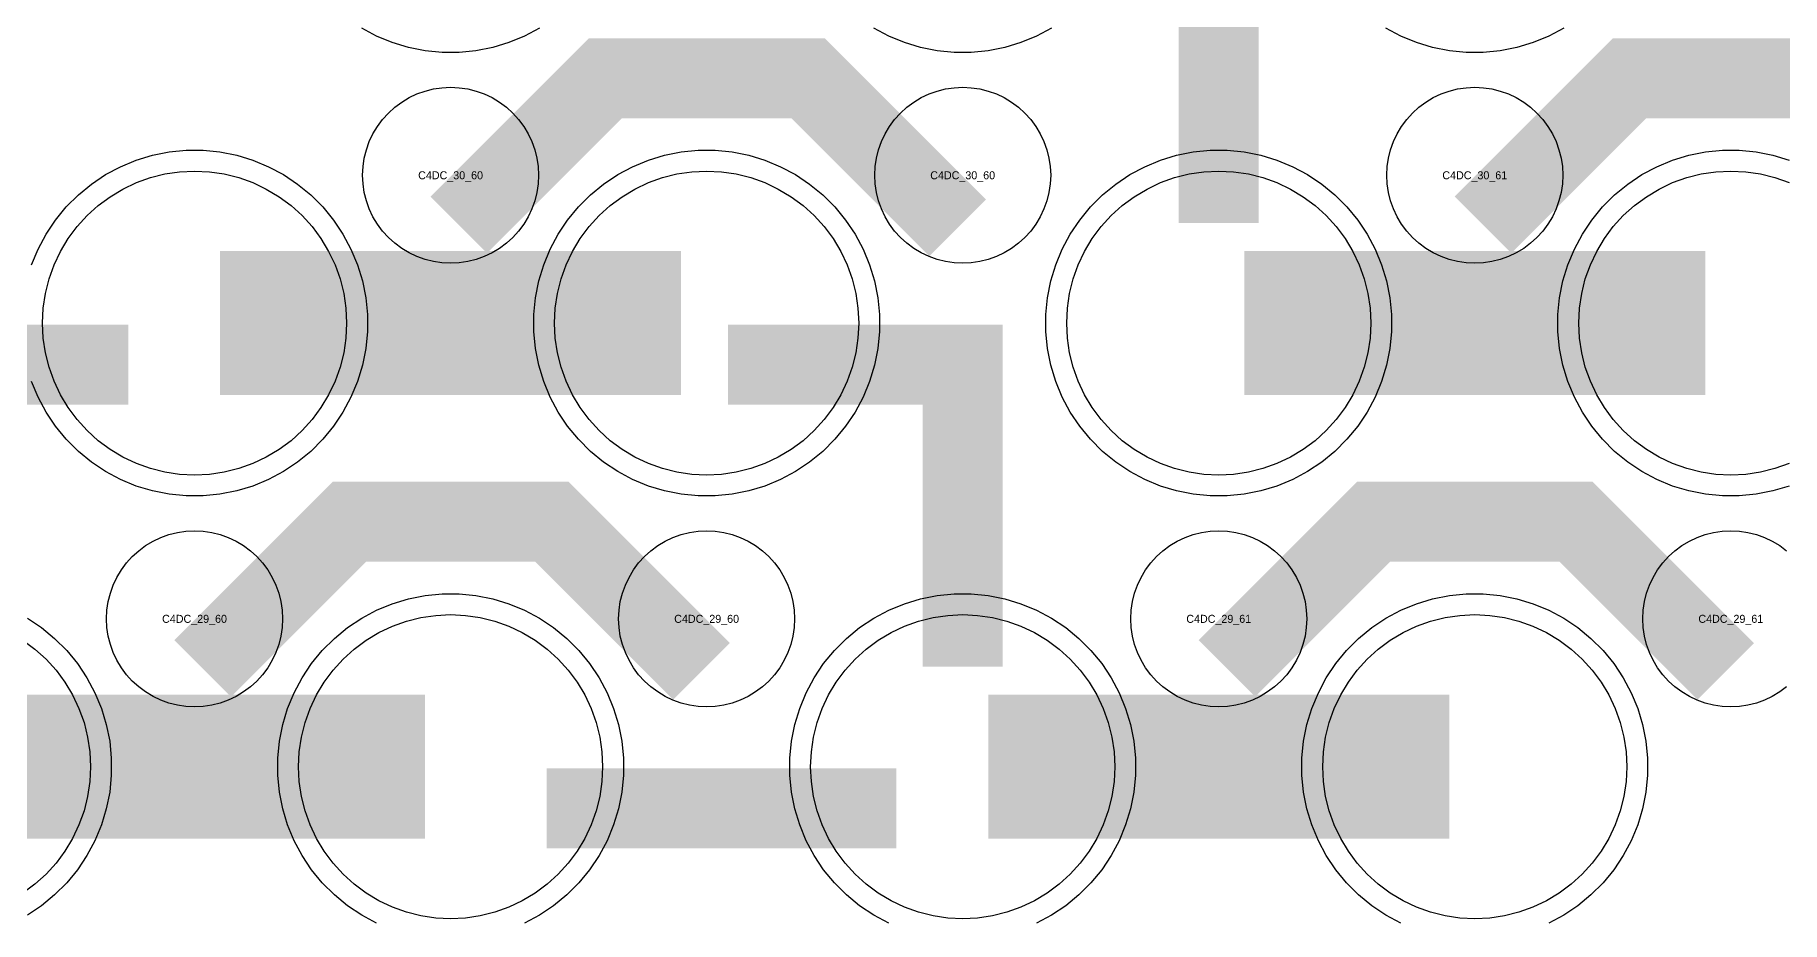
# Model space of a CAD drawing. Extents: x -11880 to 11880, y -14992 to 14992.
# Drawn here: x 7150 to 7696, y -10870 to -10593 of the extents above; entities that cross this region are included whole.
import ezdxf
from ezdxf.enums import TextEntityAlignment as Align

# ---------------------------------------------------------------- set-up
doc = ezdxf.new("R2010")
doc.units = 0
doc.header["$MEASUREMENT"] = 0
for name, color, linetype in [('GDS_775_DT_237', 138, 'CONTINUOUS'), ('RDL1_FS', 34, 'CONTINUOUS'), ('RDL_BS', 160, 'CONTINUOUS')]:
    doc.layers.add(name, color=color, linetype=linetype)

msp = doc.modelspace()

# ---------------------------------------------------------------- linework, layer by layer
at = {"layer": 'RDL1_FS', "color": 241, "true_color": 0xf7abae}
for points in [[(7200, -10730.149), (7195.343, -10729.92), (7190.732, -10729.236), (7186.209, -10728.104), (7181.819, -10726.532), (7177.605, -10724.54), (7173.605, -10722.142), (7169.86, -10719.364), (7166.406, -10716.234), (7163.276, -10712.78), (7160.498, -10709.035), (7158.1, -10705.035), (7156.108, -10700.821), (7154.536, -10696.431), (7153.404, -10691.908), (7152.72, -10687.297), (7152.491, -10682.64), (7152.72, -10677.983), (7153.404, -10673.372), (7154.536, -10668.849), (7156.108, -10664.459), (7158.1, -10660.245), (7160.498, -10656.245), (7163.276, -10652.5), (7166.406, -10649.046), (7169.86, -10645.916), (7173.605, -10643.138), (7177.605, -10640.74), (7181.819, -10638.748), (7186.209, -10637.176), (7190.732, -10636.044), (7195.343, -10635.36), (7200, -10635.131), (7204.657, -10635.36), (7209.268, -10636.044), (7213.791, -10637.176), (7218.181, -10638.748), (7222.395, -10640.74), (7226.395, -10643.138), (7230.14, -10645.916), (7233.594, -10649.046), (7236.724, -10652.5), (7239.502, -10656.245), (7241.9, -10660.245), (7243.892, -10664.459), (7245.464, -10668.849), (7246.596, -10673.372), (7247.28, -10677.983), (7247.509, -10682.64), (7247.28, -10687.297), (7246.596, -10691.908), (7245.464, -10696.431), (7243.892, -10700.821), (7241.9, -10705.035), (7239.502, -10709.035), (7236.724, -10712.78), (7233.594, -10716.234), (7230.14, -10719.364), (7226.395, -10722.142), (7222.395, -10724.54), (7218.181, -10726.532), (7213.791, -10728.104), (7209.268, -10729.236), (7204.657, -10729.92)], [(7360, -10730.149), (7355.343, -10729.92), (7350.732, -10729.236), (7346.209, -10728.104), (7341.819, -10726.532), (7337.605, -10724.54), (7333.605, -10722.142), (7329.86, -10719.364), (7326.406, -10716.234), (7323.276, -10712.78), (7320.498, -10709.035), (7318.1, -10705.035), (7316.108, -10700.821), (7314.536, -10696.431), (7313.404, -10691.908), (7312.72, -10687.297), (7312.491, -10682.64), (7312.72, -10677.983), (7313.404, -10673.372), (7314.536, -10668.849), (7316.108, -10664.459), (7318.1, -10660.245), (7320.498, -10656.245), (7323.276, -10652.5), (7326.406, -10649.046), (7329.86, -10645.916), (7333.605, -10643.138), (7337.605, -10640.74), (7341.819, -10638.748), (7346.209, -10637.176), (7350.732, -10636.044), (7355.343, -10635.36), (7360, -10635.131), (7364.657, -10635.36), (7369.268, -10636.044), (7373.791, -10637.176), (7378.181, -10638.748), (7382.395, -10640.74), (7386.395, -10643.138), (7390.14, -10645.916), (7393.594, -10649.046), (7396.724, -10652.5), (7399.502, -10656.245), (7401.9, -10660.245), (7403.892, -10664.459), (7405.464, -10668.849), (7406.596, -10673.372), (7407.28, -10677.983), (7407.509, -10682.64), (7407.28, -10687.297), (7406.596, -10691.908), (7405.464, -10696.431), (7403.892, -10700.821), (7401.9, -10705.035), (7399.502, -10709.035), (7396.724, -10712.78), (7393.594, -10716.234), (7390.14, -10719.364), (7386.395, -10722.142), (7382.395, -10724.54), (7378.181, -10726.532), (7373.791, -10728.104), (7369.268, -10729.236), (7364.657, -10729.92)], [(7520, -10730.149), (7515.343, -10729.92), (7510.732, -10729.236), (7506.209, -10728.104), (7501.819, -10726.532), (7497.605, -10724.54), (7493.605, -10722.142), (7489.86, -10719.364), (7486.406, -10716.234), (7483.276, -10712.78), (7480.498, -10709.035), (7478.1, -10705.035), (7476.108, -10700.821), (7474.536, -10696.431), (7473.404, -10691.908), (7472.72, -10687.297), (7472.491, -10682.64), (7472.72, -10677.983), (7473.404, -10673.372), (7474.536, -10668.849), (7476.108, -10664.459), (7478.1, -10660.245), (7480.498, -10656.245), (7483.276, -10652.5), (7486.406, -10649.046), (7489.86, -10645.916), (7493.605, -10643.138), (7497.605, -10640.74), (7501.819, -10638.748), (7506.209, -10637.176), (7510.732, -10636.044), (7515.343, -10635.36), (7520, -10635.131), (7524.657, -10635.36), (7529.268, -10636.044), (7533.791, -10637.176), (7538.181, -10638.748), (7542.395, -10640.74), (7546.395, -10643.138), (7550.14, -10645.916), (7553.594, -10649.046), (7556.724, -10652.5), (7559.502, -10656.245), (7561.9, -10660.245), (7563.892, -10664.459), (7565.464, -10668.849), (7566.596, -10673.372), (7567.28, -10677.983), (7567.509, -10682.64), (7567.28, -10687.297), (7566.596, -10691.908), (7565.464, -10696.431), (7563.892, -10700.821), (7561.9, -10705.035), (7559.502, -10709.035), (7556.724, -10712.78), (7553.594, -10716.234), (7550.14, -10719.364), (7546.395, -10722.142), (7542.395, -10724.54), (7538.181, -10726.532), (7533.791, -10728.104), (7529.268, -10729.236), (7524.657, -10729.92)]]:
    msp.add_lwpolyline(points, close=True, dxfattribs=at)
msp.add_lwpolyline([(7698.181, -10726.532), (7693.791, -10728.104), (7689.268, -10729.236), (7684.657, -10729.92), (7680, -10730.149), (7675.343, -10729.92), (7670.732, -10729.236), (7666.209, -10728.104), (7661.819, -10726.532), (7657.605, -10724.54), (7653.605, -10722.142), (7649.86, -10719.364), (7646.406, -10716.234), (7643.276, -10712.78), (7640.498, -10709.035), (7638.1, -10705.035), (7636.108, -10700.821), (7634.536, -10696.431), (7633.404, -10691.908), (7632.72, -10687.297), (7632.491, -10682.64), (7632.72, -10677.983), (7633.404, -10673.372), (7634.536, -10668.849), (7636.108, -10664.459), (7638.1, -10660.245), (7640.498, -10656.245), (7643.276, -10652.5), (7646.406, -10649.046), (7649.86, -10645.916), (7653.605, -10643.138), (7657.605, -10640.74), (7661.819, -10638.748), (7666.209, -10637.176), (7670.732, -10636.044), (7675.343, -10635.36), (7680, -10635.131), (7684.657, -10635.36), (7689.268, -10636.044), (7693.791, -10637.176), (7698.181, -10638.748)], dxfattribs=at)
for points in [[(7208.002, -10682.64, 45, 45, 0), (7280.002, -10682.64, 45, 45, 0)], [(7280.002, -10682.64, 45, 45, 0), (7352.002, -10682.64, 45, 45, 0)], [(7528.002, -10682.64, 45, 45, 0), (7600.002, -10682.64, 45, 45, 0)], [(7600.002, -10682.64, 45, 45, 0), (7672.002, -10682.64, 45, 45, 0)]]:
    msp.add_lwpolyline(points, format="xyseb", dxfattribs=at)
at = {"layer": 'RDL1_FS'}
for points in [[(7280, -10868.714), (7275.343, -10868.485), (7270.732, -10867.801), (7266.209, -10866.669), (7261.819, -10865.097), (7257.605, -10863.105), (7253.605, -10860.707), (7249.86, -10857.929), (7246.406, -10854.799), (7243.276, -10851.345), (7240.498, -10847.6), (7238.1, -10843.6), (7236.108, -10839.386), (7234.536, -10834.996), (7233.404, -10830.473), (7232.72, -10825.862), (7232.491, -10821.205), (7232.72, -10816.548), (7233.404, -10811.937), (7234.536, -10807.414), (7236.108, -10803.024), (7238.1, -10798.81), (7240.498, -10794.81), (7243.276, -10791.065), (7246.406, -10787.611), (7249.86, -10784.481), (7253.605, -10781.703), (7257.605, -10779.305), (7261.819, -10777.313), (7266.209, -10775.741), (7270.732, -10774.609), (7275.343, -10773.925), (7280, -10773.696), (7284.657, -10773.925), (7289.268, -10774.609), (7293.791, -10775.741), (7298.181, -10777.313), (7302.395, -10779.305), (7306.395, -10781.703), (7310.14, -10784.481), (7313.594, -10787.611), (7316.724, -10791.065), (7319.502, -10794.81), (7321.9, -10798.81), (7323.892, -10803.024), (7325.464, -10807.414), (7326.596, -10811.937), (7327.28, -10816.548), (7327.509, -10821.205), (7327.28, -10825.862), (7326.596, -10830.473), (7325.464, -10834.996), (7323.892, -10839.386), (7321.9, -10843.6), (7319.502, -10847.6), (7316.724, -10851.345), (7313.594, -10854.799), (7310.14, -10857.929), (7306.395, -10860.707), (7302.395, -10863.105), (7298.181, -10865.097), (7293.791, -10866.669), (7289.268, -10867.801), (7284.657, -10868.485)], [(7440, -10868.714), (7435.343, -10868.485), (7430.732, -10867.801), (7426.209, -10866.669), (7421.819, -10865.097), (7417.605, -10863.105), (7413.605, -10860.707), (7409.86, -10857.929), (7406.406, -10854.799), (7403.276, -10851.345), (7400.498, -10847.6), (7398.1, -10843.6), (7396.108, -10839.386), (7394.536, -10834.996), (7393.404, -10830.473), (7392.72, -10825.862), (7392.491, -10821.205), (7392.72, -10816.548), (7393.404, -10811.937), (7394.536, -10807.414), (7396.108, -10803.024), (7398.1, -10798.81), (7400.498, -10794.81), (7403.276, -10791.065), (7406.406, -10787.611), (7409.86, -10784.481), (7413.605, -10781.703), (7417.605, -10779.305), (7421.819, -10777.313), (7426.209, -10775.741), (7430.732, -10774.609), (7435.343, -10773.925), (7440, -10773.696), (7444.657, -10773.925), (7449.268, -10774.609), (7453.791, -10775.741), (7458.181, -10777.313), (7462.395, -10779.305), (7466.395, -10781.703), (7470.14, -10784.481), (7473.594, -10787.611), (7476.724, -10791.065), (7479.502, -10794.81), (7481.9, -10798.81), (7483.892, -10803.024), (7485.464, -10807.414), (7486.596, -10811.937), (7487.28, -10816.548), (7487.509, -10821.205), (7487.28, -10825.862), (7486.596, -10830.473), (7485.464, -10834.996), (7483.892, -10839.386), (7481.9, -10843.6), (7479.502, -10847.6), (7476.724, -10851.345), (7473.594, -10854.799), (7470.14, -10857.929), (7466.395, -10860.707), (7462.395, -10863.105), (7458.181, -10865.097), (7453.791, -10866.669), (7449.268, -10867.801), (7444.657, -10868.485)], [(7600, -10868.714), (7595.343, -10868.485), (7590.732, -10867.801), (7586.209, -10866.669), (7581.819, -10865.097), (7577.605, -10863.105), (7573.605, -10860.707), (7569.86, -10857.929), (7566.406, -10854.799), (7563.276, -10851.345), (7560.498, -10847.6), (7558.1, -10843.6), (7556.108, -10839.386), (7554.536, -10834.996), (7553.404, -10830.473), (7552.72, -10825.862), (7552.491, -10821.205), (7552.72, -10816.548), (7553.404, -10811.937), (7554.536, -10807.414), (7556.108, -10803.024), (7558.1, -10798.81), (7560.498, -10794.81), (7563.276, -10791.065), (7566.406, -10787.611), (7569.86, -10784.481), (7573.605, -10781.703), (7577.605, -10779.305), (7581.819, -10777.313), (7586.209, -10775.741), (7590.732, -10774.609), (7595.343, -10773.925), (7600, -10773.696), (7604.657, -10773.925), (7609.268, -10774.609), (7613.791, -10775.741), (7618.181, -10777.313), (7622.395, -10779.305), (7626.395, -10781.703), (7630.14, -10784.481), (7633.594, -10787.611), (7636.724, -10791.065), (7639.502, -10794.81), (7641.9, -10798.81), (7643.892, -10803.024), (7645.464, -10807.414), (7646.596, -10811.937), (7647.28, -10816.548), (7647.509, -10821.205), (7647.28, -10825.862), (7646.596, -10830.473), (7645.464, -10834.996), (7643.892, -10839.386), (7641.9, -10843.6), (7639.502, -10847.6), (7636.724, -10851.345), (7633.594, -10854.799), (7630.14, -10857.929), (7626.395, -10860.707), (7622.395, -10863.105), (7618.181, -10865.097), (7613.791, -10866.669), (7609.268, -10867.801), (7604.657, -10868.485)]]:
    msp.add_lwpolyline(points, close=True, dxfattribs=at)
msp.add_lwpolyline([(7146.395, -10781.703), (7150.14, -10784.481), (7153.594, -10787.611), (7156.724, -10791.065), (7159.502, -10794.81), (7161.9, -10798.81), (7163.892, -10803.024), (7165.464, -10807.414), (7166.596, -10811.937), (7167.28, -10816.548), (7167.509, -10821.205), (7167.28, -10825.862), (7166.596, -10830.473), (7165.464, -10834.996), (7163.892, -10839.386), (7161.9, -10843.6), (7159.502, -10847.6), (7156.724, -10851.345), (7153.594, -10854.799), (7150.14, -10857.929), (7146.395, -10860.707)], dxfattribs=at)
for points in [[(7128.002, -10821.205, 45, 45, 0), (7200.002, -10821.205, 45, 45, 0)], [(7200.002, -10821.205, 45, 45, 0), (7272.002, -10821.205, 45, 45, 0)], [(7448.002, -10821.205, 45, 45, 0), (7520.002, -10821.205, 45, 45, 0)], [(7520.002, -10821.205, 45, 45, 0), (7592.002, -10821.205, 45, 45, 0)]]:
    msp.add_lwpolyline(points, format="xyseb", dxfattribs=at)
at = {"layer": 'RDL_BS'}
for points in [[(7520, -10651.365, 25, 25, 0), (7520, -10544.588, 25, 25, 0)], [(7520, -10575.057, 25, 25, 0), (7520, -10620.677, 25, 25, 0)], [(7282.562, -10651.954, 25, 25, 0), (7328.377, -10606.139, 25, 25, 0), (7361.93, -10606.139, 25, 25, 0)], [(7438.401, -10652.853, 25, 25, 0), (7391.687, -10606.139, 25, 25, 0), (7361.929, -10606.139, 25, 25, 0)], [(7602.562, -10651.954, 25, 25, 0), (7648.377, -10606.139, 25, 25, 0), (7681.93, -10606.139, 25, 25, 0)], [(7758.401, -10652.853, 25, 25, 0), (7711.687, -10606.139, 25, 25, 0), (7681.929, -10606.139, 25, 25, 0)], [(7440, -10713.622, 25, 25, 0), (7440, -10759.242, 25, 25, 0)], [(7202.562, -10790.519, 25, 25, 0), (7248.377, -10744.704, 25, 25, 0), (7281.93, -10744.704, 25, 25, 0)], [(7358.401, -10791.418, 25, 25, 0), (7311.687, -10744.704, 25, 25, 0), (7281.929, -10744.704, 25, 25, 0)], [(7522.562, -10790.519, 25, 25, 0), (7568.377, -10744.704, 25, 25, 0), (7601.93, -10744.704, 25, 25, 0)], [(7678.401, -10791.418, 25, 25, 0), (7631.687, -10744.704, 25, 25, 0), (7601.929, -10744.704, 25, 25, 0)], [(7310.016, -10834.218, 25, 25, 0), (7419.281, -10834.218, 25, 25, 0)]]:
    msp.add_lwpolyline(points, format="xyseb", dxfattribs=at)
for points in [[(7307.777, -10590.463), (7303.115, -10592.955), (7298.205, -10594.986), (7293.165, -10596.517), (7287.938, -10597.563), (7282.644, -10598.08), (7277.356, -10598.08), (7272.062, -10597.563), (7266.835, -10596.517), (7261.795, -10594.986), (7256.885, -10592.955), (7252.223, -10590.463)], [(7467.777, -10590.463), (7463.115, -10592.955), (7458.205, -10594.986), (7453.165, -10596.517), (7447.938, -10597.563), (7442.644, -10598.08), (7437.356, -10598.08), (7432.062, -10597.563), (7426.835, -10596.517), (7421.795, -10594.986), (7416.885, -10592.955), (7412.223, -10590.463)], [(7627.777, -10590.463), (7623.115, -10592.955), (7618.205, -10594.986), (7613.165, -10596.517), (7607.938, -10597.563), (7602.644, -10598.08), (7597.356, -10598.08), (7592.062, -10597.563), (7586.835, -10596.517), (7581.795, -10594.986), (7576.885, -10592.955), (7572.223, -10590.463)], [(7697.443, -10796.271), (7695.28, -10797.874), (7692.956, -10799.267), (7690.519, -10800.419), (7687.984, -10801.326), (7685.365, -10801.983), (7682.693, -10802.379), (7680, -10802.511), (7677.307, -10802.379), (7674.635, -10801.983), (7672.016, -10801.326), (7669.481, -10800.419), (7667.044, -10799.267), (7664.72, -10797.874), (7662.557, -10796.271), (7660.558, -10794.459), (7658.746, -10792.46), (7657.143, -10790.297), (7655.75, -10787.973), (7654.598, -10785.536), (7653.691, -10783.001), (7653.034, -10780.382), (7652.638, -10777.71), (7652.506, -10775.017), (7652.638, -10772.324), (7653.034, -10769.652), (7653.691, -10767.033), (7654.598, -10764.498), (7655.75, -10762.061), (7657.143, -10759.737), (7658.746, -10757.574), (7660.558, -10755.575), (7662.557, -10753.763), (7664.72, -10752.16), (7667.044, -10750.767), (7669.481, -10749.615), (7672.016, -10748.708), (7674.635, -10748.051), (7677.307, -10747.655), (7680, -10747.523), (7682.693, -10747.655), (7685.365, -10748.051), (7687.984, -10748.708), (7690.519, -10749.615), (7692.956, -10750.767), (7695.28, -10752.16), (7697.443, -10753.763)], [(7256.885, -10870.08), (7252.223, -10867.588), (7247.809, -10864.641), (7243.708, -10861.279), (7239.926, -10857.497), (7236.564, -10853.396), (7233.617, -10848.982), (7231.125, -10844.32), (7229.094, -10839.41), (7227.563, -10834.37), (7226.517, -10829.143), (7226, -10823.849), (7226, -10818.561), (7226.517, -10813.267), (7227.563, -10808.04), (7229.094, -10803), (7231.125, -10798.09), (7233.617, -10793.428), (7236.564, -10789.014), (7239.926, -10784.913), (7243.708, -10781.131), (7247.809, -10777.769), (7252.223, -10774.822), (7256.885, -10772.33), (7261.795, -10770.299), (7266.835, -10768.768), (7272.062, -10767.722), (7277.356, -10767.205), (7282.644, -10767.205), (7287.938, -10767.722), (7293.165, -10768.768), (7298.205, -10770.299), (7303.115, -10772.33), (7307.777, -10774.822), (7312.191, -10777.769), (7316.292, -10781.131), (7320.074, -10784.913), (7323.436, -10789.014), (7326.383, -10793.428), (7328.875, -10798.09), (7330.906, -10803), (7332.437, -10808.04), (7333.483, -10813.267), (7334, -10818.561), (7334, -10823.849), (7333.483, -10829.143), (7332.437, -10834.37), (7330.906, -10839.41), (7328.875, -10844.32), (7326.383, -10848.982), (7323.436, -10853.396), (7320.074, -10857.497), (7316.292, -10861.279), (7312.191, -10864.641), (7307.777, -10867.588), (7303.115, -10870.08)], [(7416.885, -10870.08), (7412.223, -10867.588), (7407.809, -10864.641), (7403.708, -10861.279), (7399.926, -10857.497), (7396.564, -10853.396), (7393.617, -10848.982), (7391.125, -10844.32), (7389.094, -10839.41), (7387.563, -10834.37), (7386.517, -10829.143), (7386, -10823.849), (7386, -10818.561), (7386.517, -10813.267), (7387.563, -10808.04), (7389.094, -10803), (7391.125, -10798.09), (7393.617, -10793.428), (7396.564, -10789.014), (7399.926, -10784.913), (7403.708, -10781.131), (7407.809, -10777.769), (7412.223, -10774.822), (7416.885, -10772.33), (7421.795, -10770.299), (7426.835, -10768.768), (7432.062, -10767.722), (7437.356, -10767.205), (7442.644, -10767.205), (7447.938, -10767.722), (7453.165, -10768.768), (7458.205, -10770.299), (7463.115, -10772.33), (7467.777, -10774.822), (7472.191, -10777.769), (7476.292, -10781.131), (7480.074, -10784.913), (7483.436, -10789.014), (7486.383, -10793.428), (7488.875, -10798.09), (7490.906, -10803), (7492.437, -10808.04), (7493.483, -10813.267), (7494, -10818.561), (7494, -10823.849), (7493.483, -10829.143), (7492.437, -10834.37), (7490.906, -10839.41), (7488.875, -10844.32), (7486.383, -10848.982), (7483.436, -10853.396), (7480.074, -10857.497), (7476.292, -10861.279), (7472.191, -10864.641), (7467.777, -10867.588), (7463.115, -10870.08)], [(7576.885, -10870.08), (7572.223, -10867.588), (7567.809, -10864.641), (7563.708, -10861.279), (7559.926, -10857.497), (7556.564, -10853.396), (7553.617, -10848.982), (7551.125, -10844.32), (7549.094, -10839.41), (7547.563, -10834.37), (7546.517, -10829.143), (7546, -10823.849), (7546, -10818.561), (7546.517, -10813.267), (7547.563, -10808.04), (7549.094, -10803), (7551.125, -10798.09), (7553.617, -10793.428), (7556.564, -10789.014), (7559.926, -10784.913), (7563.708, -10781.131), (7567.809, -10777.769), (7572.223, -10774.822), (7576.885, -10772.33), (7581.795, -10770.299), (7586.835, -10768.768), (7592.062, -10767.722), (7597.356, -10767.205), (7602.644, -10767.205), (7607.938, -10767.722), (7613.165, -10768.768), (7618.205, -10770.299), (7623.115, -10772.33), (7627.777, -10774.822), (7632.191, -10777.769), (7636.292, -10781.131), (7640.074, -10784.913), (7643.436, -10789.014), (7646.383, -10793.428), (7648.875, -10798.09), (7650.906, -10803), (7652.437, -10808.04), (7653.483, -10813.267), (7654, -10818.561), (7654, -10823.849), (7653.483, -10829.143), (7652.437, -10834.37), (7650.906, -10839.41), (7648.875, -10844.32), (7646.383, -10848.982), (7643.436, -10853.396), (7640.074, -10857.497), (7636.292, -10861.279), (7632.191, -10864.641), (7627.777, -10867.588), (7623.115, -10870.08)], [(7147.777, -10774.822), (7152.191, -10777.769), (7156.292, -10781.131), (7160.074, -10784.913), (7163.436, -10789.014), (7166.383, -10793.428), (7168.875, -10798.09), (7170.906, -10803), (7172.437, -10808.04), (7173.483, -10813.267), (7174, -10818.561), (7174, -10823.849), (7173.483, -10829.143), (7172.437, -10834.37), (7170.906, -10839.41), (7168.875, -10844.32), (7166.383, -10848.982), (7163.436, -10853.396), (7160.074, -10857.497), (7156.292, -10861.279), (7152.191, -10864.641), (7147.777, -10867.588)]]:
    msp.add_lwpolyline(points, dxfattribs=at)
for points in [[(7280, -10663.946), (7277.307, -10663.814), (7274.635, -10663.418), (7272.016, -10662.761), (7269.481, -10661.854), (7267.044, -10660.702), (7264.72, -10659.309), (7262.557, -10657.706), (7260.558, -10655.894), (7258.746, -10653.895), (7257.143, -10651.732), (7255.75, -10649.408), (7254.598, -10646.971), (7253.691, -10644.436), (7253.034, -10641.817), (7252.638, -10639.145), (7252.506, -10636.452), (7252.638, -10633.759), (7253.034, -10631.087), (7253.691, -10628.468), (7254.598, -10625.933), (7255.75, -10623.496), (7257.143, -10621.172), (7258.746, -10619.009), (7260.558, -10617.01), (7262.557, -10615.198), (7264.72, -10613.595), (7267.044, -10612.202), (7269.481, -10611.05), (7272.016, -10610.143), (7274.635, -10609.486), (7277.307, -10609.09), (7280, -10608.958), (7282.693, -10609.09), (7285.365, -10609.486), (7287.984, -10610.143), (7290.519, -10611.05), (7292.956, -10612.202), (7295.28, -10613.595), (7297.443, -10615.198), (7299.442, -10617.01), (7301.254, -10619.009), (7302.857, -10621.172), (7304.25, -10623.496), (7305.402, -10625.933), (7306.309, -10628.468), (7306.966, -10631.087), (7307.362, -10633.759), (7307.494, -10636.452), (7307.362, -10639.145), (7306.966, -10641.817), (7306.309, -10644.436), (7305.402, -10646.971), (7304.25, -10649.408), (7302.857, -10651.732), (7301.254, -10653.895), (7299.442, -10655.894), (7297.443, -10657.706), (7295.28, -10659.309), (7292.956, -10660.702), (7290.519, -10661.854), (7287.984, -10662.761), (7285.365, -10663.418), (7282.693, -10663.814)], [(7440, -10663.946), (7437.307, -10663.814), (7434.635, -10663.418), (7432.016, -10662.761), (7429.481, -10661.854), (7427.044, -10660.702), (7424.72, -10659.309), (7422.557, -10657.706), (7420.558, -10655.894), (7418.746, -10653.895), (7417.143, -10651.732), (7415.75, -10649.408), (7414.598, -10646.971), (7413.691, -10644.436), (7413.034, -10641.817), (7412.638, -10639.145), (7412.506, -10636.452), (7412.638, -10633.759), (7413.034, -10631.087), (7413.691, -10628.468), (7414.598, -10625.933), (7415.75, -10623.496), (7417.143, -10621.172), (7418.746, -10619.009), (7420.558, -10617.01), (7422.557, -10615.198), (7424.72, -10613.595), (7427.044, -10612.202), (7429.481, -10611.05), (7432.016, -10610.143), (7434.635, -10609.486), (7437.307, -10609.09), (7440, -10608.958), (7442.693, -10609.09), (7445.365, -10609.486), (7447.984, -10610.143), (7450.519, -10611.05), (7452.956, -10612.202), (7455.28, -10613.595), (7457.443, -10615.198), (7459.442, -10617.01), (7461.254, -10619.009), (7462.857, -10621.172), (7464.25, -10623.496), (7465.402, -10625.933), (7466.309, -10628.468), (7466.966, -10631.087), (7467.362, -10633.759), (7467.494, -10636.452), (7467.362, -10639.145), (7466.966, -10641.817), (7466.309, -10644.436), (7465.402, -10646.971), (7464.25, -10649.408), (7462.857, -10651.732), (7461.254, -10653.895), (7459.442, -10655.894), (7457.443, -10657.706), (7455.28, -10659.309), (7452.956, -10660.702), (7450.519, -10661.854), (7447.984, -10662.761), (7445.365, -10663.418), (7442.693, -10663.814)], [(7600, -10663.946), (7597.307, -10663.814), (7594.635, -10663.418), (7592.016, -10662.761), (7589.481, -10661.854), (7587.044, -10660.702), (7584.72, -10659.309), (7582.557, -10657.706), (7580.558, -10655.894), (7578.746, -10653.895), (7577.143, -10651.732), (7575.75, -10649.408), (7574.598, -10646.971), (7573.691, -10644.436), (7573.034, -10641.817), (7572.638, -10639.145), (7572.506, -10636.452), (7572.638, -10633.759), (7573.034, -10631.087), (7573.691, -10628.468), (7574.598, -10625.933), (7575.75, -10623.496), (7577.143, -10621.172), (7578.746, -10619.009), (7580.558, -10617.01), (7582.557, -10615.198), (7584.72, -10613.595), (7587.044, -10612.202), (7589.481, -10611.05), (7592.016, -10610.143), (7594.635, -10609.486), (7597.307, -10609.09), (7600, -10608.958), (7602.693, -10609.09), (7605.365, -10609.486), (7607.984, -10610.143), (7610.519, -10611.05), (7612.956, -10612.202), (7615.28, -10613.595), (7617.443, -10615.198), (7619.442, -10617.01), (7621.254, -10619.009), (7622.857, -10621.172), (7624.25, -10623.496), (7625.402, -10625.933), (7626.309, -10628.468), (7626.966, -10631.087), (7627.362, -10633.759), (7627.494, -10636.452), (7627.362, -10639.145), (7626.966, -10641.817), (7626.309, -10644.436), (7625.402, -10646.971), (7624.25, -10649.408), (7622.857, -10651.732), (7621.254, -10653.895), (7619.442, -10655.894), (7617.443, -10657.706), (7615.28, -10659.309), (7612.956, -10660.702), (7610.519, -10661.854), (7607.984, -10662.761), (7605.365, -10663.418), (7602.693, -10663.814)], [(7200, -10802.511), (7197.307, -10802.379), (7194.635, -10801.983), (7192.016, -10801.326), (7189.481, -10800.419), (7187.044, -10799.267), (7184.72, -10797.874), (7182.557, -10796.271), (7180.558, -10794.459), (7178.746, -10792.46), (7177.143, -10790.297), (7175.75, -10787.973), (7174.598, -10785.536), (7173.691, -10783.001), (7173.034, -10780.382), (7172.638, -10777.71), (7172.506, -10775.017), (7172.638, -10772.324), (7173.034, -10769.652), (7173.691, -10767.033), (7174.598, -10764.498), (7175.75, -10762.061), (7177.143, -10759.737), (7178.746, -10757.574), (7180.558, -10755.575), (7182.557, -10753.763), (7184.72, -10752.16), (7187.044, -10750.767), (7189.481, -10749.615), (7192.016, -10748.708), (7194.635, -10748.051), (7197.307, -10747.655), (7200, -10747.523), (7202.693, -10747.655), (7205.365, -10748.051), (7207.984, -10748.708), (7210.519, -10749.615), (7212.956, -10750.767), (7215.28, -10752.16), (7217.443, -10753.763), (7219.442, -10755.575), (7221.254, -10757.574), (7222.857, -10759.737), (7224.25, -10762.061), (7225.402, -10764.498), (7226.309, -10767.033), (7226.966, -10769.652), (7227.362, -10772.324), (7227.494, -10775.017), (7227.362, -10777.71), (7226.966, -10780.382), (7226.309, -10783.001), (7225.402, -10785.536), (7224.25, -10787.973), (7222.857, -10790.297), (7221.254, -10792.46), (7219.442, -10794.459), (7217.443, -10796.271), (7215.28, -10797.874), (7212.956, -10799.267), (7210.519, -10800.419), (7207.984, -10801.326), (7205.365, -10801.983), (7202.693, -10802.379)], [(7360, -10802.511), (7357.307, -10802.379), (7354.635, -10801.983), (7352.016, -10801.326), (7349.481, -10800.419), (7347.044, -10799.267), (7344.72, -10797.874), (7342.557, -10796.271), (7340.558, -10794.459), (7338.746, -10792.46), (7337.143, -10790.297), (7335.75, -10787.973), (7334.598, -10785.536), (7333.691, -10783.001), (7333.034, -10780.382), (7332.638, -10777.71), (7332.506, -10775.017), (7332.638, -10772.324), (7333.034, -10769.652), (7333.691, -10767.033), (7334.598, -10764.498), (7335.75, -10762.061), (7337.143, -10759.737), (7338.746, -10757.574), (7340.558, -10755.575), (7342.557, -10753.763), (7344.72, -10752.16), (7347.044, -10750.767), (7349.481, -10749.615), (7352.016, -10748.708), (7354.635, -10748.051), (7357.307, -10747.655), (7360, -10747.523), (7362.693, -10747.655), (7365.365, -10748.051), (7367.984, -10748.708), (7370.519, -10749.615), (7372.956, -10750.767), (7375.28, -10752.16), (7377.443, -10753.763), (7379.442, -10755.575), (7381.254, -10757.574), (7382.857, -10759.737), (7384.25, -10762.061), (7385.402, -10764.498), (7386.309, -10767.033), (7386.966, -10769.652), (7387.362, -10772.324), (7387.494, -10775.017), (7387.362, -10777.71), (7386.966, -10780.382), (7386.309, -10783.001), (7385.402, -10785.536), (7384.25, -10787.973), (7382.857, -10790.297), (7381.254, -10792.46), (7379.442, -10794.459), (7377.443, -10796.271), (7375.28, -10797.874), (7372.956, -10799.267), (7370.519, -10800.419), (7367.984, -10801.326), (7365.365, -10801.983), (7362.693, -10802.379)], [(7520, -10802.511), (7517.307, -10802.379), (7514.635, -10801.983), (7512.016, -10801.326), (7509.481, -10800.419), (7507.044, -10799.267), (7504.72, -10797.874), (7502.557, -10796.271), (7500.558, -10794.459), (7498.746, -10792.46), (7497.143, -10790.297), (7495.75, -10787.973), (7494.598, -10785.536), (7493.691, -10783.001), (7493.034, -10780.382), (7492.638, -10777.71), (7492.506, -10775.017), (7492.638, -10772.324), (7493.034, -10769.652), (7493.691, -10767.033), (7494.598, -10764.498), (7495.75, -10762.061), (7497.143, -10759.737), (7498.746, -10757.574), (7500.558, -10755.575), (7502.557, -10753.763), (7504.72, -10752.16), (7507.044, -10750.767), (7509.481, -10749.615), (7512.016, -10748.708), (7514.635, -10748.051), (7517.307, -10747.655), (7520, -10747.523), (7522.693, -10747.655), (7525.365, -10748.051), (7527.984, -10748.708), (7530.519, -10749.615), (7532.956, -10750.767), (7535.28, -10752.16), (7537.443, -10753.763), (7539.442, -10755.575), (7541.254, -10757.574), (7542.857, -10759.737), (7544.25, -10762.061), (7545.402, -10764.498), (7546.309, -10767.033), (7546.966, -10769.652), (7547.362, -10772.324), (7547.494, -10775.017), (7547.362, -10777.71), (7546.966, -10780.382), (7546.309, -10783.001), (7545.402, -10785.536), (7544.25, -10787.973), (7542.857, -10790.297), (7541.254, -10792.46), (7539.442, -10794.459), (7537.443, -10796.271), (7535.28, -10797.874), (7532.956, -10799.267), (7530.519, -10800.419), (7527.984, -10801.326), (7525.365, -10801.983), (7522.693, -10802.379)]]:
    msp.add_lwpolyline(points, close=True, dxfattribs=at)
at = {"layer": 'RDL_BS', "color": 241, "true_color": 0xf7abae}
for points in [[(7149.094, -10664.435), (7151.125, -10659.525), (7153.617, -10654.863), (7156.564, -10650.449), (7159.926, -10646.348), (7163.708, -10642.566), (7167.809, -10639.204), (7172.223, -10636.257), (7176.885, -10633.765), (7181.795, -10631.734), (7186.835, -10630.203), (7192.062, -10629.157), (7197.356, -10628.64), (7202.644, -10628.64), (7207.938, -10629.157), (7213.165, -10630.203), (7218.205, -10631.734), (7223.115, -10633.765), (7227.777, -10636.257), (7232.191, -10639.204), (7236.292, -10642.566), (7240.074, -10646.348), (7243.436, -10650.449), (7246.383, -10654.863), (7248.875, -10659.525), (7250.906, -10664.435), (7252.437, -10669.475), (7253.483, -10674.702), (7254, -10679.996), (7254, -10685.284), (7253.483, -10690.578), (7252.437, -10695.805), (7250.906, -10700.845), (7248.875, -10705.755), (7246.383, -10710.417), (7243.436, -10714.831), (7240.074, -10718.932), (7236.292, -10722.714), (7232.191, -10726.076), (7227.777, -10729.023), (7223.115, -10731.515), (7218.205, -10733.546), (7213.165, -10735.077), (7207.938, -10736.123), (7202.644, -10736.64), (7197.356, -10736.64), (7192.062, -10736.123), (7186.835, -10735.077), (7181.795, -10733.546), (7176.885, -10731.515), (7172.223, -10729.023), (7167.809, -10726.076), (7163.708, -10722.714), (7159.926, -10718.932), (7156.564, -10714.831), (7153.617, -10710.417), (7151.125, -10705.755), (7149.094, -10700.845)], [(7698.205, -10733.546), (7693.165, -10735.077), (7687.938, -10736.123), (7682.644, -10736.64), (7677.356, -10736.64), (7672.062, -10736.123), (7666.835, -10735.077), (7661.795, -10733.546), (7656.885, -10731.515), (7652.223, -10729.023), (7647.809, -10726.076), (7643.708, -10722.714), (7639.926, -10718.932), (7636.564, -10714.831), (7633.617, -10710.417), (7631.125, -10705.755), (7629.094, -10700.845), (7627.563, -10695.805), (7626.517, -10690.578), (7626, -10685.284), (7626, -10679.996), (7626.517, -10674.702), (7627.563, -10669.475), (7629.094, -10664.435), (7631.125, -10659.525), (7633.617, -10654.863), (7636.564, -10650.449), (7639.926, -10646.348), (7643.708, -10642.566), (7647.809, -10639.204), (7652.223, -10636.257), (7656.885, -10633.765), (7661.795, -10631.734), (7666.835, -10630.203), (7672.062, -10629.157), (7677.356, -10628.64), (7682.644, -10628.64), (7687.938, -10629.157), (7693.165, -10630.203), (7698.205, -10631.734)]]:
    msp.add_lwpolyline(points, dxfattribs=at)
for points in [[(7357.356, -10736.64), (7352.062, -10736.123), (7346.835, -10735.077), (7341.795, -10733.546), (7336.885, -10731.515), (7332.223, -10729.023), (7327.809, -10726.076), (7323.708, -10722.714), (7319.926, -10718.932), (7316.564, -10714.831), (7313.617, -10710.417), (7311.125, -10705.755), (7309.094, -10700.845), (7307.563, -10695.805), (7306.517, -10690.578), (7306, -10685.284), (7306, -10679.996), (7306.517, -10674.702), (7307.563, -10669.475), (7309.094, -10664.435), (7311.125, -10659.525), (7313.617, -10654.863), (7316.564, -10650.449), (7319.926, -10646.348), (7323.708, -10642.566), (7327.809, -10639.204), (7332.223, -10636.257), (7336.885, -10633.765), (7341.795, -10631.734), (7346.835, -10630.203), (7352.062, -10629.157), (7357.356, -10628.64), (7362.644, -10628.64), (7367.938, -10629.157), (7373.165, -10630.203), (7378.205, -10631.734), (7383.115, -10633.765), (7387.777, -10636.257), (7392.191, -10639.204), (7396.292, -10642.566), (7400.074, -10646.348), (7403.436, -10650.449), (7406.383, -10654.863), (7408.875, -10659.525), (7410.906, -10664.435), (7412.437, -10669.475), (7413.483, -10674.702), (7414, -10679.996), (7414, -10685.284), (7413.483, -10690.578), (7412.437, -10695.805), (7410.906, -10700.845), (7408.875, -10705.755), (7406.383, -10710.417), (7403.436, -10714.831), (7400.074, -10718.932), (7396.292, -10722.714), (7392.191, -10726.076), (7387.777, -10729.023), (7383.115, -10731.515), (7378.205, -10733.546), (7373.165, -10735.077), (7367.938, -10736.123), (7362.644, -10736.64)], [(7517.356, -10736.64), (7512.062, -10736.123), (7506.835, -10735.077), (7501.795, -10733.546), (7496.885, -10731.515), (7492.223, -10729.023), (7487.809, -10726.076), (7483.708, -10722.714), (7479.926, -10718.932), (7476.564, -10714.831), (7473.617, -10710.417), (7471.125, -10705.755), (7469.094, -10700.845), (7467.563, -10695.805), (7466.517, -10690.578), (7466, -10685.284), (7466, -10679.996), (7466.517, -10674.702), (7467.563, -10669.475), (7469.094, -10664.435), (7471.125, -10659.525), (7473.617, -10654.863), (7476.564, -10650.449), (7479.926, -10646.348), (7483.708, -10642.566), (7487.809, -10639.204), (7492.223, -10636.257), (7496.885, -10633.765), (7501.795, -10631.734), (7506.835, -10630.203), (7512.062, -10629.157), (7517.356, -10628.64), (7522.644, -10628.64), (7527.938, -10629.157), (7533.165, -10630.203), (7538.205, -10631.734), (7543.115, -10633.765), (7547.777, -10636.257), (7552.191, -10639.204), (7556.292, -10642.566), (7560.074, -10646.348), (7563.436, -10650.449), (7566.383, -10654.863), (7568.875, -10659.525), (7570.906, -10664.435), (7572.437, -10669.475), (7573.483, -10674.702), (7574, -10679.996), (7574, -10685.284), (7573.483, -10690.578), (7572.437, -10695.805), (7570.906, -10700.845), (7568.875, -10705.755), (7566.383, -10710.417), (7563.436, -10714.831), (7560.074, -10718.932), (7556.292, -10722.714), (7552.191, -10726.076), (7547.777, -10729.023), (7543.115, -10731.515), (7538.205, -10733.546), (7533.165, -10735.077), (7527.938, -10736.123), (7522.644, -10736.64)]]:
    msp.add_lwpolyline(points, close=True, dxfattribs=at)
for points in [[(7440, -10789.93, 25, 25, 0), (7440, -10683.153, 25, 25, 0)], [(7070.016, -10695.653, 25, 25, 0), (7179.281, -10695.653, 25, 25, 0)], [(7452.5, -10695.653, 25, 25, 0), (7366.667, -10695.653, 25, 25, 0)], [(7412.944, -10695.653, 25, 25, 0), (7371.74, -10695.653, 25, 25, 0)]]:
    msp.add_lwpolyline(points, format="xyseb", dxfattribs=at)

# ---------------------------------------------------------------- texts
at = {"layer": 'GDS_775_DT_237'}
for s, p in [('C4DC_30_60', (7280, -10636.452)), ('C4DC_30_60', (7280, -10636.452)), ('C4DC_30_60', (7440, -10636.452)), ('C4DC_30_60', (7440, -10636.452)), ('C4DC_30_61', (7600, -10636.452)), ('C4DC_30_61', (7600, -10636.452)), ('C4DC_29_60', (7200, -10775.017)), ('C4DC_29_60', (7200, -10775.017)), ('C4DC_29_60', (7360, -10775.017)), ('C4DC_29_60', (7360, -10775.017)), ('C4DC_29_61', (7520, -10775.017)), ('C4DC_29_61', (7520, -10775.017)), ('C4DC_29_61', (7680, -10775.017)), ('C4DC_29_61', (7680, -10775.017))]:
    msp.add_text(s, height=2.5, dxfattribs=at).set_placement(p, align=Align.MIDDLE_CENTER)

doc.saveas('drawing.dxf')
